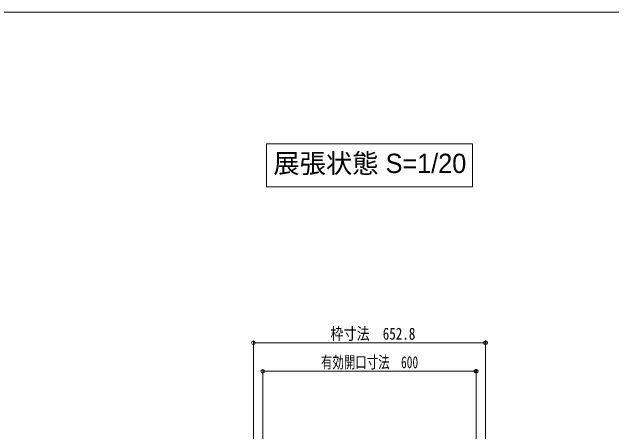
# Model space of a CAD drawing. Units: millimetres, scale not verified, with parts at other scales. Extents: x -2000 to 2000, y -1385 to 1385.
# Drawn here: x -652 to 192, y 795 to 1385 of the extents above; entities that cross this region are included whole.
import ezdxf
from ezdxf.enums import TextEntityAlignment as Align

# ---------------------------------------------------------------- set-up
doc = ezdxf.new("R2010")
doc.units = ezdxf.units.MM
doc.header["$LTSCALE"] = 10
doc.header["$PDMODE"] = 32
doc.header["$PDSIZE"] = 5
for name, color, linetype, lineweight in [('0-0_zumenwaku', 5, 'Continuous', 9), ('0-1_moji', 2, 'Continuous', 9), ('0-2_0', 4, 'Continuous', 9), ('0-3_sunpou', 1, 'Continuous', 9)]:
    doc.layers.add(name, color=color, linetype=linetype, lineweight=lineweight)
doc.layers.add('0-4_DEFPOINTS', color=7, linetype='Continuous')
doc.styles.add('ＭＳ ゴシック', font='')
doc.styles.add('ＭＳ Ｐゴシック', font='')
doc.styles.get('ＭＳ ゴシック').set_extended_font_data('MS Gothic')
doc.styles.get('ＭＳ Ｐゴシック').set_extended_font_data('MS PGothic')

# ---------------------------------------------------------------- blocks, each defined once
blk = doc.blocks.new('_ORIGIN')
at = {"layer": '0-2_0', "color": 1}
blk.add_line((0, 0), (-10, 0), dxfattribs=at)
blk.add_circle((0, 0), 5, dxfattribs=at)

msp = doc.modelspace()

# ---------------------------------------------------------------- linework, layer by layer
at = {"layer": '0-0_zumenwaku'}
msp.add_lwpolyline([(-2000.14, -1385.01), (1999.86, -1385.01), (1999.86, 1384.99), (-2000.14, 1384.99)], close=True, dxfattribs=at)
at = {"layer": '0-1_moji'}
msp.add_lwpolyline([(-293.79, 1139.1), (-4.28, 1139.1), (-4.28, 1199.8), (-293.79, 1199.8)], close=True, dxfattribs=at)
at = {"layer": '0-3_sunpou'}
for p, q in [((-312.23, 467.57), (-312.23, 922.6)), ((-307.23, 920.1), (9.17, 920.1)), ((14.17, 467.57), (14.17, 922.6)), ((-299.03, 476.57), (-299.03, 882.53)), ((-294.03, 880.03), (-4.03, 880.03)), ((0.97, 476.57), (0.97, 882.53))]:
    msp.add_line(p, q, dxfattribs=at)
at = {"layer": '0-4_DEFPOINTS'}
for p in [(14.17, 920.1), (0.97, 880.03)]:
    msp.add_point(p, dxfattribs=at)

# ---------------------------------------------------------------- block references
at = {"layer": '0-3_sunpou', "xscale": 0.5, "yscale": 0.5, "rotation": 180}
for p in [(-312.23, 920.1), (-299.03, 880.03)]:
    msp.add_blockref('_ORIGIN', p, dxfattribs=at)
at = {"layer": '0-3_sunpou', "xscale": 0.5, "yscale": 0.5}
for p in [(14.17, 920.1), (0.97, 880.03)]:
    msp.add_blockref('_ORIGIN', p, dxfattribs=at)

# ---------------------------------------------------------------- texts
at = {"layer": '0-1_moji', "style": 'ＭＳ Ｐゴシック'}
msp.add_text('展張状態 S=1/20', height=27.13, dxfattribs=at).set_placement((-284.19, 1150.55), align=Align.BOTTOM_LEFT)
at = {"layer": '0-3_sunpou', "color": 2, "style": 'ＭＳ ゴシック'}
for s, width, p in [('枠寸法\u3000652.8', 0.8, (-203.81, 919.37)), ('有効開口寸法\u3000600', 0.7, (-217.11, 879.29))]:
    msp.add_text(s, height=16.84, dxfattribs=dict(at, width=width)).set_placement(p, align=Align.BOTTOM_LEFT)

doc.saveas('drawing.dxf')
